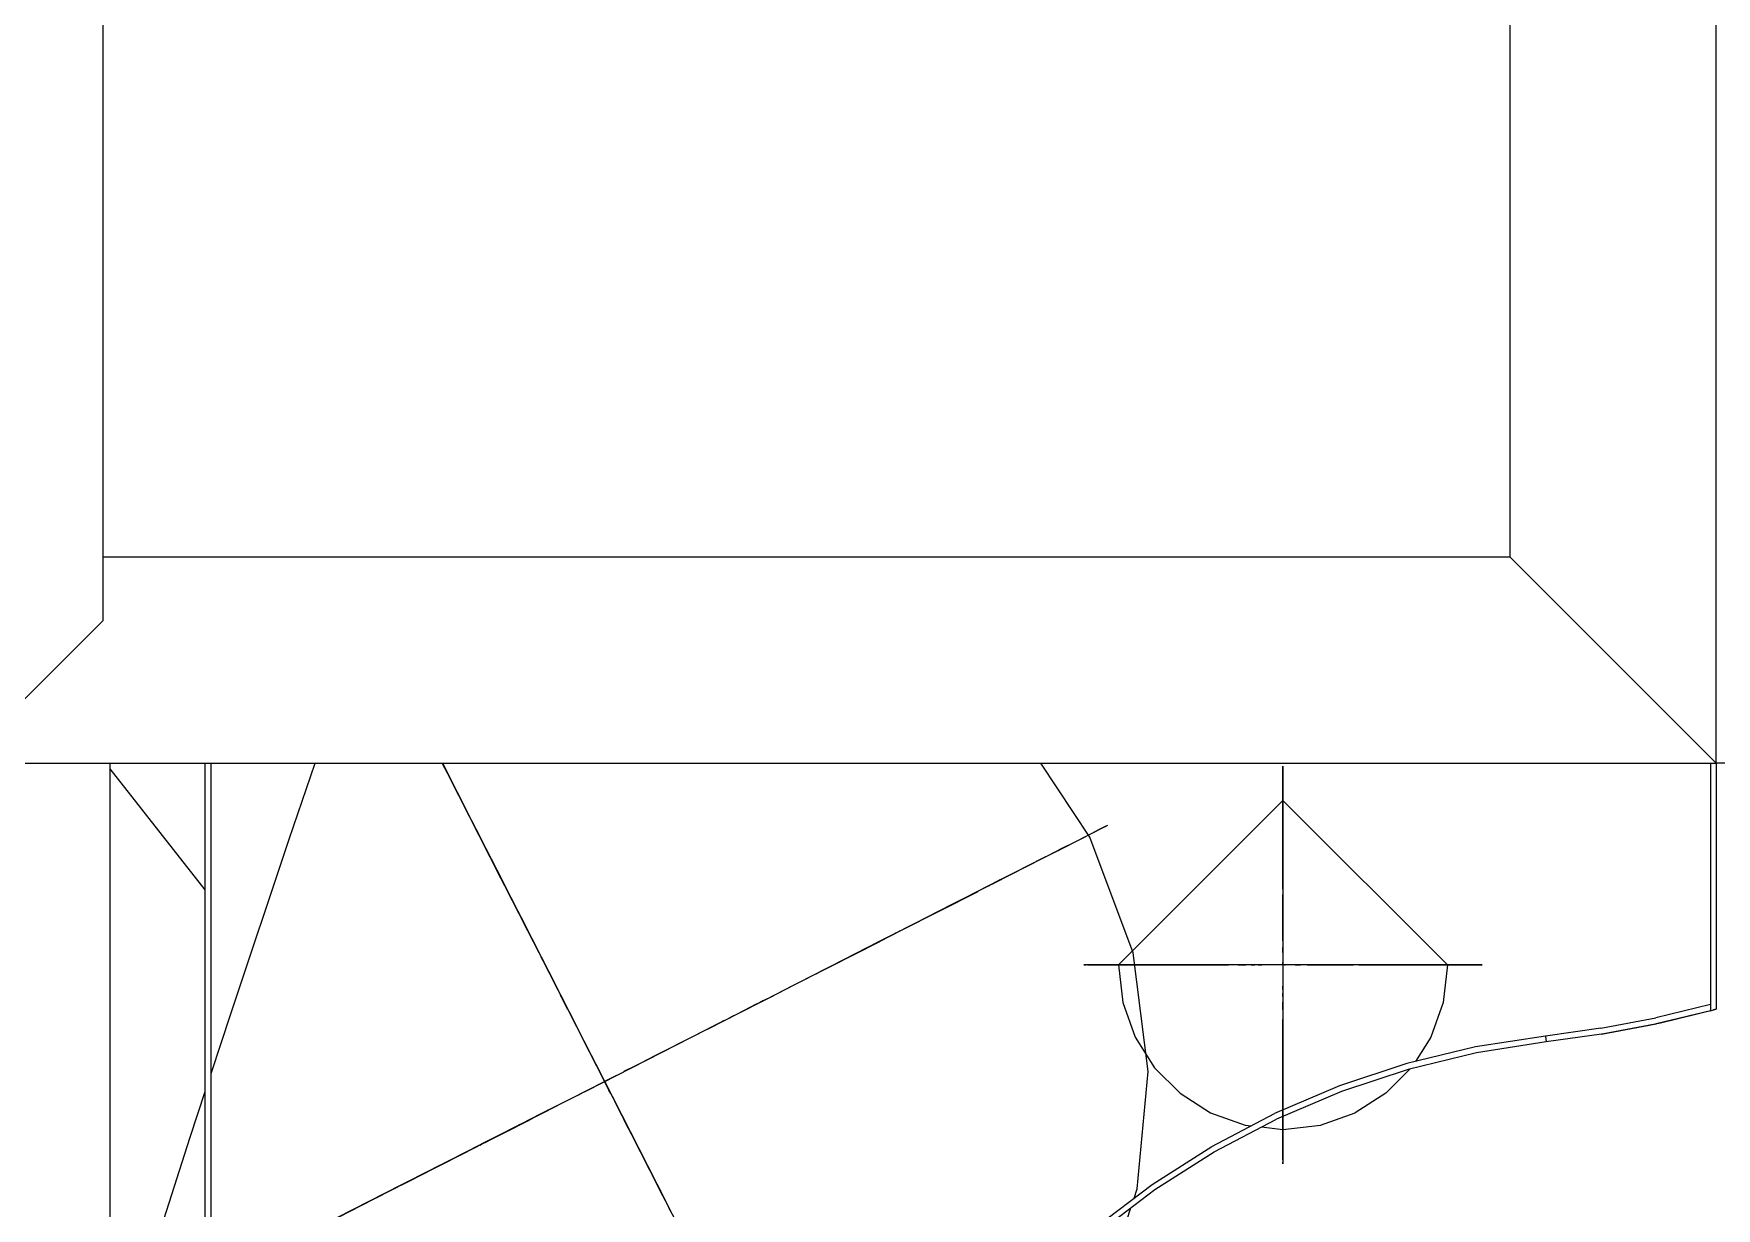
# Model space of a CAD drawing. Header units: inches. Extents: x -578 to 1873, y 397 to 1812.
# Drawn here: x -434.1 to -292.4, y 1351.4 to 1450.4 of the extents above; entities that cross this region are included whole.
import ezdxf

# ---------------------------------------------------------------- set-up
doc = ezdxf.new("R2010")
doc.units = ezdxf.units.IN
doc.header["$MEASUREMENT"] = 0
for name, color, linetype, lineweight in [('A-FLOR', 192, 'Continuous', 13), ('A-ROOF', 132, 'Continuous', 13), ('A-WALL', 113, 'Continuous', 13), ('L-PLNT', 71, 'Continuous', 9)]:
    doc.layers.add(name, color=color, linetype=linetype, lineweight=lineweight)

# ---------------------------------------------------------------- blocks, each defined once
blk = doc.blocks.new('3D Cad File Example_dwg_RPC Shrub - Hydrangea 3_-9_-1394593-_3D_-V47-Level 1')
at = {"layer": 'L-PLNT'}
for p, q in [((2.26, 22.79), (2.26, 24.36)), ((2.26, 24.36), (2.26, 23.77)), ((2.26, 23.77), (2.26, 20.78)), ((2.26, 22.79), (2.26, 20)), ((2.26, 22.17), (2.26, 22.37)), ((2.26, 22.37), (2.26, 21.78)), ((2.26, 21.9), (2.26, 22.17)), ((2.26, 21.9), (2.26, 21.74)), ((2.26, 21.77), (2.26, 21.8)), ((2.26, 21.8), (2.26, 21.62)), ((2.26, 21.78), (2.26, 20.43)), ((2.26, 21.6), (2.26, 21.77)), ((2.26, 21.74), (2.26, 21.39)), ((2.26, 21.62), (2.26, 21.08)), ((2.26, 20.65), (2.26, 21.6)), ((2.26, 21.39), (2.26, 21.17)), ((2.26, 21.17), (2.26, 21.02)), ((2.26, 21.08), (2.26, 18.94)), ((2.26, 21.02), (2.26, 20.75)), ((2.26, 20.78), (2.26, 20.13)), ((2.26, 20.75), (2.26, 20.38)), ((2.26, 20.22), (2.26, 20.65)), ((2.26, 20.38), (2.26, 20.43)), ((2.26, 20.43), (2.26, 19.3)), ((2.26, 20.43), (2.26, 20.26)), ((2.26, 20.02), (2.26, 20.38)), ((2.26, 20.38), (2.26, 19.95)), ((2.26, 20.26), (2.26, 17.88)), ((2.26, 19.75), (2.26, 20.22)), ((2.26, 20.13), (2.26, 19.63)), ((2.26, 20.02), (2.26, 17.76)), ((2.26, 20), (2.26, 19.29)), ((2.26, 19.95), (2.26, 18.49)), ((0, 18.71), (-18.71, 0)), ((0.58, 18.23), (0, 18.71)), ((2.26, 19.25), (2.26, 19.75)), ((2.26, 19.63), (2.26, 19.2)), ((2.26, 19.3), (2.26, 18.99)), ((2.26, 19.29), (2.26, 17.36)), ((2.26, 17.15), (2.26, 19.25)), ((2.26, 19.2), (2.26, 17.37)), ((2.26, 18.99), (2.26, 19.2)), ((2.26, 19.2), (2.26, 19.2)), ((2.26, 19.2), (2.26, 19.05)), ((2.26, 19.05), (2.26, 18.53)), ((2.26, 18.49), (2.26, 18.94)), ((2.26, 18.53), (2.26, 18.29)), ((0.58, 18.23), (1.41, 17.48)), ((1.41, 17.48), (2.78, 16.18)), ((2.26, 18.29), (2.26, 18.15)), ((2.26, 18.15), (2.26, 18.04)), ((2.26, 18.04), (2.26, 17.94)), ((2.26, 17.94), (2.26, 17.83)), ((2.26, 17.76), (2.26, 17.88)), ((2.26, 17.83), (2.26, 17.72)), ((2.26, 17.72), (2.26, 17.6)), ((2.26, 17.6), (2.26, 17.45)), ((2.26, 17.45), (2.26, 17.28)), ((2.26, 17.37), (2.26, 16.96)), ((2.26, 17.36), (2.26, 16.66)), ((2.26, 17.28), (2.26, 17.07)), ((2.26, 17.1), (2.26, 17.22)), ((2.26, 17.22), (2.26, 17.02)), ((2.26, 17), (2.26, 17.15)), ((2.26, 17.1), (2.26, 16.72)), ((2.26, 17.07), (2.26, 16.96)), ((2.26, 17.02), (2.26, 13.16)), ((2.26, 16.77), (2.26, 17)), ((2.26, 16.96), (2.26, 16.62)), ((2.26, 16.96), (2.26, 16.92)), ((2.26, 16.92), (2.26, 16.91)), ((2.26, 16.91), (2.26, 16.91)), ((2.26, 16.91), (2.26, 16.87)), ((2.26, 16.87), (2.26, 16.77)), ((2.26, 16.62), (2.26, 16.77)), ((2.26, 16.77), (2.26, 16.28)), ((2.26, 16.72), (2.26, 14.65)), ((2.26, 16.66), (2.26, 15.87)), ((2.26, 15.99), (2.26, 16.32)), ((2.26, 16.32), (2.26, 14.12)), ((2.26, 16.28), (2.26, 15.82)), ((2.26, 9.85), (2.26, 16.09)), ((2.26, 16.09), (2.26, 15.59)), ((2.26, 14.39), (2.26, 15.99)), ((2.26, 15.87), (2.26, 15.82)), ((2.26, 15.82), (2.26, 15.44)), ((2.26, 15.82), (2.26, 15.37)), ((2.26, 15.59), (2.26, 14.44)), ((2.78, 16.18), (4.93, 14.05)), ((2.26, 15.44), (2.26, 14.39)), ((2.26, 15.37), (2.26, 14.9)), ((2.26, 14.9), (2.26, 14.4)), ((2.26, 14.65), (2.26, 13.16)), ((2.26, 14.07), (2.26, 14.59)), ((2.26, 14.59), (2.26, 14.32)), ((2.26, 11.73), (2.26, 14.44)), ((2.26, 14.4), (2.26, 13.82)), ((2.26, 14.32), (2.26, 13.63)), ((2.26, 14.12), (2.26, 13.77)), ((2.26, 14.07), (2.26, 13.61)), ((2.26, 13.16), (2.26, 13.82)), ((2.26, 13.77), (2.26, 13.43)), ((2.26, 13.63), (2.26, 12.67)), ((2.26, 13.61), (2.26, 11.73)), ((2.26, 12.14), (2.26, 13.43)), ((2.26, 13.16), (2.26, 12.74)), ((4.93, 14.05), (8.12, 10.83)), ((2.26, 12.74), (2.26, 12.42)), ((2.26, 12.67), (2.26, 9.01)), ((2.26, 12.42), (2.26, 12.13)), ((2.26, 11.82), (2.26, 12.14)), ((2.26, 12.13), (2.26, 11.8)), ((2.26, 11.76), (2.26, 11.88)), ((2.26, 11.88), (2.26, 11.82)), ((2.26, 11.8), (2.26, 11.35)), ((2.26, 10.91), (2.26, 11.76)), ((2.26, 11.35), (2.26, 10.73)), ((2.26, 10.65), (2.26, 10.91)), ((2.26, 9.85), (2.26, 10.73)), ((2.26, 10.5), (2.26, 10.65)), ((2.26, 10.17), (2.26, 10.5)), ((2.26, 10.17), (2.26, 9.43)), ((8.12, 10.83), (12.63, 6.24)), ((2.26, 9.43), (2.26, 6.4)), ((2.26, 9.01), (2.26, 8.52)), ((2.26, 8.52), (2.26, 8)), ((2.26, 8), (2.26, 7.47)), ((2.26, 7.47), (2.26, 6.92)), ((2.26, 6.92), (2.26, 6.36)), ((2.26, 6.4), (2.26, 5.27)), ((2.26, 6.36), (2.26, 5.79)), ((2.26, 5.22), (2.26, 5.79)), ((12.63, 6.24), (18.71, 0)), ((2.26, 5.27), (2.26, 4.68)), ((2.26, 5.22), (2.26, -6.29)), ((2.26, 4.68), (2.26, 4.1)), ((2.26, 4.1), (2.26, 3.52)), ((2.26, 3.52), (2.26, 2.95)), ((2.26, 2.95), (2.26, 2.41)), ((2.26, 2.41), (2.26, 1.89)), ((2.26, 1.4), (2.26, 1.89)), ((-20.53, 0), (-22.11, 0)), ((-22.11, 0), (-21.52, 0)), ((-21.52, 0), (-18.52, 0)), ((-20.53, 0), (-17.74, 0)), ((-19.91, 0), (-20.12, 0)), ((-20.12, 0), (-19.52, 0)), ((-19.64, 0), (-19.91, 0)), ((-19.64, 0), (-19.48, 0)), ((-19.52, 0), (-19.55, 0)), ((-19.55, 0), (-19.36, 0)), ((-19.52, 0), (-18.18, 0)), ((-19.34, 0), (-19.52, 0)), ((-19.48, 0), (-19.13, 0)), ((-19.36, 0), (-18.82, 0)), ((-18.39, 0), (-19.34, 0)), ((-19.13, 0), (-18.91, 0)), ((-18.91, 0), (-18.76, 0)), ((-18.82, 0), (-16.68, 0)), ((-18.76, 0), (-18.49, 0)), ((-18.71, 0), (-18.22, -4.29)), ((-18.52, 0), (-17.87, 0)), ((-18.49, 0), (-18.13, 0)), ((-17.97, 0), (-18.39, 0)), ((-18.18, 0), (-18, 0)), ((-18.13, 0), (-17.69, 0)), ((-17.5, 0), (-17.97, 0)), ((-17.87, 0), (-17.37, 0)), ((-17.74, 0), (-17.03, 0)), ((-17.69, 0), (-16.23, 0)), ((-17, 0), (-17.5, 0)), ((-17.37, 0), (-16.95, 0)), ((-17.03, 0), (-15.11, 0)), ((-14.89, 0), (-17, 0)), ((-16.95, 0), (-15.11, 0)), ((-16.23, 0), (-16.68, 0)), ((-15.11, 0), (-14.71, 0)), ((-15.11, 0), (-14.41, 0)), ((-14.74, 0), (-14.89, 0)), ((-14.51, 0), (-14.74, 0)), ((-14.71, 0), (-14.36, 0)), ((-14.36, 0), (-14.51, 0)), ((-14.41, 0), (-13.61, 0)), ((-13.73, 0), (-14.06, 0)), ((-14.06, 0), (-11.86, 0)), ((-12.13, 0), (-13.73, 0)), ((-13.61, 0), (-13.56, 0)), ((-13.56, 0), (-13.18, 0)), ((-13.18, 0), (-12.13, 0)), ((-11.86, 0), (-11.51, 0)), ((-11.51, 0), (-11.18, 0)), ((-9.89, 0), (-11.18, 0)), ((-9.56, 0), (-9.89, 0)), ((-9.51, 0), (-9.63, 0)), ((-9.63, 0), (-9.56, 0)), ((-8.65, 0), (-9.51, 0)), ((-8.39, 0), (-8.65, 0)), ((-8.24, 0), (-8.39, 0)), ((-7.91, 0), (-8.24, 0)), ((-7.91, 0), (-7.18, 0)), ((-7.18, 0), (-4.14, 0)), ((-4.14, 0), (-3.02, 0)), ((-3.02, 0), (-2.43, 0)), ((-2.43, 0), (-1.84, 0)), ((-1.84, 0), (-1.26, 0)), ((-1.26, 0), (-0.7, 0)), ((-0.7, 0), (-0.15, 0)), ((-0.15, 0), (0.37, 0)), ((0.86, 0), (0.37, 0)), ((1.62, 0), (0.85, 0)), ((0.85, 0), (0.86, 0)), ((1.65, 0), (1.61, 0)), ((1.61, 0), (1.62, 0)), ((1.65, 0), (1.72, 0)), ((2.28, 0), (1.72, 0)), ((2.26, 0.64), (2.26, 1.41)), ((2.26, 1.41), (2.26, 1.4)), ((2.26, 0.6), (2.26, 0.65)), ((2.26, 0.65), (2.26, 0.64)), ((2.26, 0.6), (2.26, 0.53)), ((2.26, -0.02), (2.26, 0.53)), ((2.63, 0), (2.28, 0)), ((3.08, 0), (2.63, 0)), ((3.06, 0), (3.08, 0)), ((3.06, 0), (3.12, 0)), ((3.12, 0), (3.87, 0)), ((3.87, 0), (4.31, 0)), ((7, 0), (4.31, 0)), ((7.05, 0), (7, 0)), ((7.1, 0), (7.05, 0)), ((7.17, 0), (7.1, 0)), ((7.14, 0), (7.1, 0)), ((7.1, 0), (7.44, 0)), ((7.17, 0), (7.14, 0)), ((7.44, 0), (7.65, 0)), ((7.65, 0), (7.96, 0)), ((7.96, 0), (8.36, 0)), ((9.23, 0), (8.36, 0)), ((9.65, 0), (9.23, 0)), ((9.99, 0), (9.65, 0)), ((13.47, 0), (9.99, 0)), ((13.41, 0), (12.96, 0)), ((12.96, 0), (13.01, 0)), ((13.24, 0), (13.01, 0)), ((13.34, 0), (13.24, 0)), ((13.56, 0), (13.34, 0)), ((15.87, 0), (13.38, 0)), ((13.38, 0), (13.41, 0)), ((13.47, 0), (13.69, 0)), ((14.8, 0), (13.56, 0)), ((17.37, 0), (13.69, 0)), ((15, 0), (14.8, 0)), ((15.52, 0), (15, 0)), ((15.27, 0), (15.87, 0)), ((15.52, 0), (17.68, 0)), ((16.17, 0), (15.87, 0)), ((16.7, 0), (15.87, 0)), ((16.6, 0), (16.17, 0)), ((16.48, 0), (16.18, 0)), ((16.35, 0), (16.18, 0)), ((16.89, 0), (16.35, 0)), ((16.69, 0), (16.48, 0)), ((17.18, 0), (16.6, 0)), ((17.07, 0), (16.69, 0)), ((17.47, 0), (16.7, 0)), ((18.61, 0), (16.89, 0)), ((17.11, 0), (17.06, 0)), ((17.06, 0), (17.15, 0)), ((19.17, 0), (17.07, 0)), ((17.32, 0), (17.11, 0)), ((17.15, 0), (17.37, 0)), ((17.4, 0), (17.18, 0)), ((17.72, 0), (17.32, 0)), ((17.68, 0), (17.4, 0)), ((19.77, 0), (17.47, 0)), ((20.38, 0), (17.68, 0)), ((18.94, 0), (17.68, 0)), ((18.33, 0), (17.72, 0)), ((18.71, 0), (18.22, -4.29)), ((18.33, 0), (19.18, 0)), ((20.45, 0), (18.61, 0)), ((19.21, 0), (18.94, 0)), ((19.56, 0), (19.17, 0)), ((19.18, 0), (19.47, 0)), ((23.06, 0), (19.21, 0)), ((19.47, 0), (19.64, 0)), ((19.99, 0), (19.56, 0)), ((19.64, 0), (19.85, 0)), ((19.85, 0), (19.77, 0)), ((25.51, 0), (19.99, 0)), ((20.42, 0), (20.38, 0)), ((20.42, 0), (21.1, 0)), ((20.45, 0), (20.99, 0)), ((20.99, 0), (21.17, 0)), ((21.17, 0), (21.1, 0)), ((23.24, 0), (23.06, 0)), ((24.87, 0), (23.24, 0)), ((28.96, 0), (24.87, 0)), ((25.72, 0), (25.51, 0)), ((26.16, 0), (25.72, 0)), ((26.58, 0), (26.16, 0)), ((26.98, 0), (26.58, 0)), ((27.36, 0), (26.98, 0)), ((28.5, 0), (27.36, 0)), ((29.13, 0), (28.5, 0)), ((29.76, 0), (28.96, 0)), ((29.43, 0), (29.13, 0)), ((29.7, 0), (29.4, 0)), ((29.4, 0), (29.61, 0)), ((29.85, 0), (29.43, 0)), ((30.1, 0), (29.61, 0)), ((29.7, 0), (29.85, 0)), ((29.76, 0), (30.31, 0)), ((30.31, 0), (30.1, 0)), ((-18.12, 0), (-18.17, 0)), ((-18.17, 0), (-17.04, 0)), ((-17.77, 0), (-18.12, 0)), ((-18, 0), (-15.62, 0)), ((-17.77, 0), (-15.5, 0)), ((-17.04, 0), (-16.73, 0)), ((-16.73, 0), (-16.94, 0)), ((-16.94, 0), (-16.94, 0)), ((-16.94, 0), (-16.79, 0)), ((-16.79, 0), (-16.28, 0)), ((-16.28, 0), (-16.04, 0)), ((-16.04, 0), (-15.89, 0)), ((-15.89, 0), (-15.78, 0)), ((-15.78, 0), (-15.68, 0)), ((-15.68, 0), (-15.58, 0)), ((-15.5, 0), (-15.62, 0)), ((-15.58, 0), (-15.47, 0)), ((-15.47, 0), (-15.34, 0)), ((-15.34, 0), (-15.2, 0)), ((-15.2, 0), (-15.02, 0)), ((-15.02, 0), (-14.81, 0)), ((-14.85, 0), (-14.96, 0)), ((-14.96, 0), (-14.76, 0)), ((-14.85, 0), (-14.46, 0)), ((-14.81, 0), (-14.71, 0)), ((-14.76, 0), (-10.9, 0)), ((-14.71, 0), (-14.66, 0)), ((-14.66, 0), (-14.66, 0)), ((-14.66, 0), (-14.65, 0)), ((-14.65, 0), (-14.61, 0)), ((-14.61, 0), (-14.51, 0)), ((-14.51, 0), (-14.03, 0)), ((-14.46, 0), (-12.39, 0)), ((-14.03, 0), (-13.57, 0)), ((-7.6, 0), (-13.84, 0)), ((-13.84, 0), (-13.33, 0)), ((-13.57, 0), (-13.12, 0)), ((-13.33, 0), (-12.19, 0)), ((-13.12, 0), (-12.65, 0)), ((-12.65, 0), (-12.14, 0)), ((-12.39, 0), (-10.9, 0)), ((-11.81, 0), (-12.33, 0)), ((-12.33, 0), (-12.06, 0)), ((-9.48, 0), (-12.19, 0)), ((-12.14, 0), (-11.57, 0)), ((-12.06, 0), (-11.37, 0)), ((-11.81, 0), (-11.35, 0)), ((-10.9, 0), (-11.57, 0)), ((-11.37, 0), (-10.41, 0)), ((-11.35, 0), (-9.48, 0)), ((-10.9, 0), (-10.48, 0)), ((-10.48, 0), (-10.16, 0)), ((-10.41, 0), (-6.75, 0)), ((-10.16, 0), (-9.87, 0)), ((-9.87, 0), (-9.54, 0)), ((-9.54, 0), (-9.1, 0)), ((-9.1, 0), (-8.47, 0)), ((-7.6, 0), (-8.47, 0)), ((-6.75, 0), (-6.26, 0)), ((-6.26, 0), (-5.75, 0)), ((-5.75, 0), (-5.21, 0)), ((-5.21, 0), (-4.66, 0)), ((-4.66, 0), (-4.1, 0)), ((-4.1, 0), (-3.53, 0)), ((-2.96, 0), (-3.53, 0)), ((-2.96, 0), (8.55, 0)), ((2.26, -0.37), (2.26, -0.02)), ((2.26, -0.83), (2.26, -0.37)), ((2.26, -0.8), (2.26, -0.83)), ((2.26, -0.8), (2.26, -0.86)), ((2.26, -0.86), (2.26, -1.62)), ((6.94, 0), (6.75, 0)), ((6.75, 0), (6.75, 0)), ((6.75, 0), (7.06, 0)), ((8.36, 0), (6.94, 0)), ((7.06, 0), (7.3, 0)), ((7.3, 0), (7.5, 0)), ((7.5, 0), (7.7, 0)), ((7.7, 0), (7.94, 0)), ((7.94, 0), (8.27, 0)), ((8.27, 0), (8.7, 0)), ((8.55, 0), (8.36, 0)), ((8.7, 0), (9.06, 0)), ((9.36, 0), (9.06, 0)), ((10.18, 0), (9.36, 0)), ((10.48, 0), (10.18, 0)), ((10.84, 0), (10.48, 0)), ((12.5, 0), (10.84, 0)), ((11.78, 0), (11.32, 0)), ((11.32, 0), (11.7, 0)), ((11.7, 0), (12.17, 0)), ((12.08, 0), (11.78, 0)), ((12.77, 0), (12.08, 0)), ((12.71, 0), (12.17, 0)), ((12.94, 0), (12.5, 0)), ((12.71, 0), (15.27, 0)), ((13.16, 0), (12.77, 0)), ((13.36, 0), (12.94, 0)), ((13.75, 0), (13.16, 0)), ((13.36, 0), (13.75, 0)), ((2.26, -1.62), (2.26, -2.05)), ((2.26, -4.74), (2.26, -2.05)), ((-18.22, -4.29), (-16.81, -8.23)), ((2.26, -4.68), (2.26, -4.49)), ((2.26, -4.49), (2.26, -4.49)), ((2.26, -4.49), (2.26, -4.81)), ((2.26, -6.11), (2.26, -4.68)), ((2.26, -4.8), (2.26, -4.74)), ((2.26, -4.84), (2.26, -4.8)), ((2.26, -4.81), (2.26, -5.04)), ((2.26, -4.91), (2.26, -4.84)), ((2.26, -4.89), (2.26, -4.84)), ((2.26, -4.84), (2.26, -5.19)), ((2.26, -4.91), (2.26, -4.89)), ((2.26, -5.04), (2.26, -5.24)), ((2.26, -5.19), (2.26, -5.39)), ((2.26, -5.24), (2.26, -5.45)), ((2.26, -5.39), (2.26, -5.71)), ((2.26, -5.45), (2.26, -5.69)), ((18.22, -4.29), (16.81, -8.23)), ((2.26, -5.69), (2.26, -6.01)), ((2.26, -5.71), (2.26, -6.1)), ((2.26, -6.01), (2.26, -6.45)), ((2.26, -6.98), (2.26, -6.1)), ((2.26, -6.29), (2.26, -6.11)), ((2.26, -6.45), (2.26, -6.8)), ((2.26, -7.11), (2.26, -6.8)), ((2.26, -7.39), (2.26, -6.98)), ((-16.81, -8.23), (-14.6, -11.7)), ((2.26, -7.92), (2.26, -7.11)), ((2.26, -7.73), (2.26, -7.39)), ((2.26, -11.21), (2.26, -7.73)), ((2.26, -8.23), (2.26, -7.92)), ((2.26, -8.58), (2.26, -8.23)), ((14.6, -11.7), (16.81, -8.23)), ((2.26, -10.24), (2.26, -8.58)), ((2.26, -9.52), (2.26, -9.06)), ((2.26, -9.06), (2.26, -9.45)), ((2.26, -9.45), (2.26, -9.91)), ((2.26, -9.83), (2.26, -9.52)), ((2.26, -10.51), (2.26, -9.83)), ((2.26, -10.45), (2.26, -9.91)), ((2.26, -10.68), (2.26, -10.24)), ((2.26, -10.45), (2.26, -13.01)), ((2.26, -10.9), (2.26, -10.51)), ((2.26, -11.1), (2.26, -10.68)), ((2.26, -11.16), (2.26, -10.71)), ((2.26, -10.71), (2.26, -10.75)), ((2.26, -10.98), (2.26, -10.75)), ((2.26, -11.49), (2.26, -10.9)), ((2.26, -11.08), (2.26, -10.98)), ((2.26, -11.3), (2.26, -11.08)), ((2.26, -11.1), (2.26, -11.49)), ((2.26, -13.61), (2.26, -11.12)), ((2.26, -11.12), (2.26, -11.16)), ((2.26, -11.21), (2.26, -11.43)), ((2.26, -12.54), (2.26, -11.3)), ((-14.6, -11.7), (-11.7, -14.6)), ((2.26, -15.12), (2.26, -11.43)), ((2.26, -12.75), (2.26, -12.54)), ((2.26, -13.26), (2.26, -12.75)), ((11.7, -14.6), (14.6, -11.7)), ((2.26, -13.01), (2.26, -13.61)), ((2.26, -13.26), (2.26, -15.42)), ((2.26, -13.92), (2.26, -13.61)), ((2.26, -14.45), (2.26, -13.61)), ((2.26, -14.34), (2.26, -13.92)), ((2.26, -14.23), (2.26, -13.92)), ((2.26, -14.1), (2.26, -13.92)), ((2.26, -14.63), (2.26, -14.1)), ((-11.7, -14.6), (-8.23, -16.81)), ((2.26, -14.44), (2.26, -14.23)), ((2.26, -14.93), (2.26, -14.34)), ((2.26, -14.81), (2.26, -14.44)), ((2.26, -15.21), (2.26, -14.45)), ((2.26, -16.35), (2.26, -14.63)), ((2.26, -14.85), (2.26, -14.8)), ((2.26, -14.8), (2.26, -14.9)), ((2.26, -16.91), (2.26, -14.81)), ((2.26, -15.06), (2.26, -14.85)), ((2.26, -14.9), (2.26, -15.12)), ((2.26, -15.15), (2.26, -14.93)), ((2.26, -15.47), (2.26, -15.06)), ((2.26, -15.42), (2.26, -15.15)), ((2.26, -17.51), (2.26, -15.21)), ((2.26, -18.12), (2.26, -15.42)), ((2.26, -16.69), (2.26, -15.42)), ((2.26, -16.08), (2.26, -15.47)), ((8.23, -16.81), (11.7, -14.6)), ((-8.23, -16.81), (-4.29, -18.22)), ((2.26, -16.08), (2.26, -16.92)), ((2.26, -18.2), (2.26, -16.35)), ((2.26, -16.96), (2.26, -16.69)), ((2.26, -17.3), (2.26, -16.91)), ((2.26, -16.92), (2.26, -17.22)), ((2.26, -20.8), (2.26, -16.96)), ((4.29, -18.22), (8.23, -16.81)), ((-4.29, -18.22), (0, -18.71)), ((0, -18.71), (4.29, -18.22)), ((2.26, -17.22), (2.26, -17.38)), ((2.26, -17.73), (2.26, -17.3)), ((2.26, -17.38), (2.26, -17.6)), ((2.26, -17.6), (2.26, -17.51)), ((2.26, -23.25), (2.26, -17.73)), ((2.26, -18.16), (2.26, -18.12)), ((2.26, -18.16), (2.26, -18.84)), ((2.26, -18.2), (2.26, -18.73)), ((2.26, -18.73), (2.26, -18.91)), ((2.26, -18.91), (2.26, -18.84)), ((2.26, -20.98), (2.26, -20.8)), ((2.26, -22.61), (2.26, -20.98)), ((2.26, -26.71), (2.26, -22.61)), ((2.26, -23.46), (2.26, -23.25)), ((2.26, -23.91), (2.26, -23.46)), ((2.26, -24.32), (2.26, -23.91)), ((2.26, -24.72), (2.26, -24.32)), ((2.26, -25.11), (2.26, -24.72)), ((2.26, -26.24), (2.26, -25.11)), ((2.26, -26.87), (2.26, -26.24)), ((2.26, -27.5), (2.26, -26.71)), ((2.26, -27.18), (2.26, -26.87)), ((2.26, -27.45), (2.26, -27.15)), ((2.26, -27.15), (2.26, -27.36)), ((2.26, -27.6), (2.26, -27.18)), ((2.26, -27.84), (2.26, -27.36)), ((2.26, -27.45), (2.26, -27.6)), ((2.26, -27.5), (2.26, -28.05)), ((2.26, -28.05), (2.26, -27.84))]:
    blk.add_line(p, q, dxfattribs=at)
blk = doc.blocks.new('3D Cad File Example_dwg_RPC Shrub - Prairie Dropseed 5_-0_-1394609-_3D_-V59-Level 1')
at = {"layer": 'L-PLNT'}
for p, q in [((6.69, 39), (11.87, 33.88)), ((11.87, 33.88), (14.73, 31)), ((15.86, 29.86), (19.58, 26.11)), ((0.21, 26.56), (0.21, 12.37)), ((0.21, 19.83), (0.21, 25.96)), ((0.21, 25.75), (0.21, 20.66)), ((19.58, 26.11), (30.45, 15.04)), ((0.21, 25.32), (0.21, 23.73)), ((0.21, 25.26), (0.21, 23.48)), ((0.21, 25.14), (0.21, 23.16)), ((0.21, 23.16), (0.21, 23.73)), ((0.21, 22.65), (0.21, 23.48)), ((0.21, 21.86), (0.21, 22.65)), ((0.21, 22.17), (0.21, 22.18)), ((0.21, 22.18), (0.21, 22.15)), ((0.21, 22.1), (0.21, 22.17)), ((0.21, 22.15), (0.21, 22.07)), ((0.21, 21.98), (0.21, 22.1)), ((0.21, 22.07), (0.21, 21.82)), ((0.21, 21.81), (0.21, 21.98)), ((0.21, 21.13), (0.21, 21.86)), ((0.21, 21.82), (0.21, 21.38)), ((0.21, 20.63), (0.21, 21.81)), ((0.21, 21.38), (0.21, 20.82)), ((0.21, 20.45), (0.21, 21.13)), ((0.21, 20.82), (0.21, 20.23)), ((0.21, 20.66), (0.21, 19.18)), ((0.21, 17.73), (0.21, 20.63)), ((0.21, 19.83), (0.21, 20.45)), ((0.21, 20.23), (0.21, 19.7)), ((0.21, 19.7), (0.21, 19.32)), ((0.21, 18.95), (0.21, 19.65)), ((0.21, 19.65), (0.21, 18.08)), ((0.21, 19.18), (0.21, 19.32)), ((0.21, 19.15), (0.21, 19.3)), ((0.21, 19.3), (0.21, 19.13)), ((0.21, 19.15), (0.21, 18.25)), ((0.21, 19.13), (0.21, 16.8)), ((0.21, 18.91), (0.21, 18.95)), ((0.21, 17.73), (0.21, 18.91)), ((0.21, 18.08), (0.21, 18.25)), ((0.21, 17.55), (0.21, 17.81)), ((0.21, 17.81), (0.21, 17.3)), ((0.21, 17.47), (0.21, 17.73)), ((0.21, 14.05), (0.21, 17.73)), ((0.21, 16.2), (0.21, 17.55)), ((0.21, 17.47), (0.21, 15.37)), ((0.21, 17.3), (0.21, 14.11)), ((0.21, 16.8), (0.21, 16.15)), ((0.21, 16.15), (0.21, 16.2)), ((0.21, 16.15), (0.21, 15.46)), ((0.21, 16.15), (0.21, 12.18)), ((0.21, 15.97), (0.21, 12.88)), ((0.21, 15.97), (0.21, 12.83)), ((0.21, 15.46), (0.21, 15.37)), ((30.45, 15.04), (35.17, 10.2)), ((0.21, 14.11), (0.21, 13.87)), ((0.21, 13.87), (0.21, 14.05)), ((0.21, 12.88), (0.21, 12.3)), ((0.21, 12.83), (0.21, 12.36)), ((0.21, 12.4), (0.21, 12.45)), ((0.21, 12.45), (0.21, 12.27)), ((0.21, 12.4), (0.21, 12.3)), ((0.21, 12.3), (0.21, 12.38)), ((0.21, 12.38), (0.21, 12.31)), ((0.21, 12.37), (0.21, 7.11)), ((0.21, 12.36), (0.21, 12.15)), ((0.21, 11.42), (0.21, 12.31)), ((0.21, 12.3), (0.21, 9.84)), ((0.21, 12.09), (0.21, 12.3)), ((0.21, 12.15), (0.21, 12.3)), ((0.21, 12.27), (0.21, 11.94)), ((0.21, 12.18), (0.21, 11.95)), ((0.21, 12.09), (0.21, 11.83)), ((0.21, 11.95), (0.21, 10.62)), ((0.21, 11.94), (0.21, 11.42)), ((0.21, 11.83), (0.21, 11.53)), ((0.21, 11.53), (0.21, 10.9)), ((0.21, 10.9), (0.21, 10.37)), ((0.21, 10.62), (0.21, 10.21)), ((0.21, 10.37), (0.21, 10.09)), ((0.21, 10.21), (0.21, 9.67)), ((0.21, 10.09), (0.21, 7.92)), ((0.21, 9.84), (0.21, 9.09)), ((0.21, 9.67), (0.21, 9.32)), ((0.21, 9.32), (0.21, 8.8)), ((0.21, 9.09), (0.21, 8.66)), ((0.21, 8.66), (0.21, 8.8)), ((0.21, 8.62), (0.21, 8.75)), ((0.21, 8.75), (0.21, 8.47)), ((0.21, 7.44), (0.21, 8.62)), ((0.21, 8.47), (0.21, 6.13)), ((0.21, 7.92), (0.21, 7.98)), ((0.21, 7.98), (0.21, 7.92)), ((0.21, 6.61), (0.21, 7.92)), ((0.21, 7.92), (0.21, 7.43)), ((0.21, 7.92), (0.21, 7.79)), ((0.21, 7.79), (0.21, 7.46)), ((0.21, 7.46), (0.21, 6.19)), ((0.21, 7.44), (0.21, 7.43)), ((0.21, 3.16), (0.21, 7.11)), ((0.21, 6.61), (0.21, 3.48)), ((0.21, 6.19), (0.21, 5.96)), ((0.21, 5.99), (0.21, 6.13)), ((0.21, 5.96), (0.21, 5.99)), ((0.21, 3.48), (0.21, 0.71)), ((0.21, 3.16), (0.21, 3.11)), ((0.21, 3.11), (0.21, 2.97)), ((0.21, 2.97), (0.21, 2.3)), ((0.21, 2.3), (0.21, -8.92)), ((-10.85, 0.65), (-16.37, 0.65)), ((-12.31, 0.65), (-11.73, 0.65)), ((-11.26, 0.65), (-11.73, 0.65)), ((-9.51, 0.65), (-11.26, 0.65)), ((-9.86, 0.65), (-11.08, 0.65)), ((-11.08, 0.65), (-10.61, 0.65)), ((-10.75, 0.65), (-10.85, 0.65)), ((-10.58, 0.65), (-10.75, 0.65)), ((-10.61, 0.65), (-8.17, 0.65)), ((-10.38, 0.65), (-10.58, 0.65)), ((-10.14, 0.65), (-10.38, 0.65)), ((-9.88, 0.65), (-10.14, 0.65)), ((-9.62, 0.65), (-9.88, 0.65)), ((-9.86, 0.65), (-9.51, 0.65)), ((-9.35, 0.65), (-9.62, 0.65)), ((1.86, 0.65), (-9.35, 0.65)), ((-8.17, 0.65), (-4.78, 0.65)), ((-4.78, 0.65), (-3.75, 0.65)), ((-3.75, 0.65), (-3.28, 0.65)), ((-3.28, 0.65), (-3.03, 0.65)), ((-3.03, 0.65), (-2.57, 0.65)), ((-2.57, 0.65), (-1.8, 0.65)), ((-1.8, 0.65), (-1.63, 0.65)), ((-1.41, 0.65), (-1.63, 0.65)), ((-1.18, 0.65), (-1.41, 0.65)), ((-0.97, 0.65), (-1.18, 0.65)), ((-0.83, 0.65), (-0.97, 0.65)), ((-0.8, 0.65), (-0.92, 0.65)), ((-0.92, 0.65), (-0.6, 0.65)), ((-0.8, 0.65), (-0.83, 0.65)), ((-0.6, 0.65), (0.27, 0.65)), ((0.21, -0.16), (0.21, 0.71)), ((3.05, 0.65), (0.27, 0.65)), ((2.54, 0.65), (1.86, 0.65)), ((2.67, 0.65), (2.54, 0.65)), ((2.72, 0.65), (2.67, 0.65)), ((2.72, 0.65), (6.67, 0.65)), ((6.17, 0.65), (3.05, 0.65)), ((5.75, 0.65), (5.53, 0.65)), ((5.53, 0.65), (5.56, 0.65)), ((5.56, 0.65), (5.69, 0.65)), ((8.04, 0.65), (5.69, 0.65)), ((7.03, 0.65), (5.75, 0.65)), ((6.17, 0.65), (7.48, 0.65)), ((11.94, 0.65), (6.67, 0.65)), ((7.49, 0.65), (6.99, 0.65)), ((7.01, 0.65), (6.99, 0.65)), ((7.01, 0.65), (8.18, 0.65)), ((7.35, 0.65), (7.03, 0.65)), ((7.48, 0.65), (7.35, 0.65)), ((7.48, 0.65), (7.54, 0.65)), ((9.66, 0.65), (7.48, 0.65)), ((7.54, 0.65), (7.49, 0.65)), ((8.32, 0.65), (8.04, 0.65)), ((8.18, 0.65), (8.32, 0.65)), ((8.65, 0.65), (8.22, 0.65)), ((8.22, 0.65), (8.36, 0.65)), ((8.88, 0.65), (8.36, 0.65)), ((9.41, 0.65), (8.65, 0.65)), ((9.23, 0.65), (8.88, 0.65)), ((9.77, 0.65), (9.23, 0.65)), ((11.86, 0.65), (9.41, 0.65)), ((9.93, 0.65), (9.66, 0.65)), ((10.18, 0.65), (9.77, 0.65)), ((10.47, 0.65), (9.93, 0.65)), ((11.51, 0.65), (10.18, 0.65)), ((11.1, 0.65), (10.47, 0.65)), ((11.5, 0.65), (10.99, 0.65)), ((10.99, 0.65), (11.88, 0.65)), ((11.4, 0.65), (11.1, 0.65)), ((11.66, 0.65), (11.4, 0.65)), ((11.83, 0.65), (11.5, 0.65)), ((11.74, 0.65), (11.51, 0.65)), ((11.66, 0.65), (11.86, 0.65)), ((11.92, 0.65), (11.72, 0.65)), ((11.72, 0.65), (11.86, 0.65)), ((15.71, 0.65), (11.74, 0.65)), ((12.01, 0.65), (11.83, 0.65)), ((11.97, 0.65), (11.86, 0.65)), ((12.44, 0.65), (11.86, 0.65)), ((11.86, 0.65), (11.95, 0.65)), ((11.95, 0.65), (11.88, 0.65)), ((12.4, 0.65), (11.92, 0.65)), ((26.12, 0.65), (11.94, 0.65)), ((11.97, 0.65), (12.01, 0.65)), ((15.54, 0.65), (12.4, 0.65)), ((15.54, 0.65), (12.44, 0.65)), ((13.68, 0.65), (13.44, 0.65)), ((13.44, 0.65), (13.61, 0.65)), ((13.61, 0.65), (17.29, 0.65)), ((16.87, 0.65), (13.68, 0.65)), ((17.04, 0.65), (14.93, 0.65)), ((15.02, 0.65), (14.93, 0.65)), ((15.71, 0.65), (15.02, 0.65)), ((16.37, 0.65), (15.71, 0.65)), ((15.71, 0.65), (15.77, 0.65)), ((15.77, 0.65), (17.12, 0.65)), ((18.7, 0.65), (16.37, 0.65)), ((17.38, 0.65), (16.87, 0.65)), ((17.04, 0.65), (17.29, 0.65)), ((17.12, 0.65), (17.38, 0.65)), ((17.29, 0.65), (18.47, 0.65)), ((17.29, 0.65), (20.19, 0.65)), ((19.22, 0.65), (17.64, 0.65)), ((17.64, 0.65), (17.82, 0.65)), ((18.72, 0.65), (17.82, 0.65)), ((18.47, 0.65), (18.52, 0.65)), ((18.52, 0.65), (19.22, 0.65)), ((18.87, 0.65), (18.7, 0.65)), ((18.72, 0.65), (18.87, 0.65)), ((20.23, 0.65), (18.74, 0.65)), ((18.74, 0.65), (18.89, 0.65)), ((19.27, 0.65), (18.89, 0.65)), ((19.79, 0.65), (19.27, 0.65)), ((19.39, 0.65), (20.01, 0.65)), ((19.39, 0.65), (25.52, 0.65)), ((20.38, 0.65), (19.79, 0.65)), ((20.01, 0.65), (20.69, 0.65)), ((20.19, 0.65), (21.37, 0.65)), ((25.31, 0.65), (20.23, 0.65)), ((20.94, 0.65), (20.38, 0.65)), ((20.69, 0.65), (21.43, 0.65)), ((21.39, 0.65), (20.94, 0.65)), ((21.37, 0.65), (21.54, 0.65)), ((21.64, 0.65), (21.39, 0.65)), ((21.43, 0.65), (22.21, 0.65)), ((21.54, 0.65), (21.66, 0.65)), ((21.72, 0.65), (21.64, 0.65)), ((21.66, 0.65), (21.73, 0.65)), ((21.75, 0.65), (21.72, 0.65)), ((21.73, 0.65), (21.75, 0.65)), ((22.21, 0.65), (23.05, 0.65)), ((24.7, 0.65), (22.72, 0.65)), ((22.72, 0.65), (23.3, 0.65)), ((24.82, 0.65), (23.05, 0.65)), ((24.88, 0.65), (23.3, 0.65)), ((30.3, 0.65), (24.7, 0.65)), ((25.52, 0.65), (24.82, 0.65)), ((30.3, 0.65), (24.88, 0.65)), ((29.38, 0.65), (25.31, 0.65)), ((30.3, 0.65), (26.12, 0.65)), ((27.37, 0.65), (27.28, 0.65)), ((27.28, 0.65), (30.3, 0.65)), ((29.07, 0.65), (27.37, 0.65)), ((29.66, 0.65), (29.07, 0.65)), ((29.52, 0.65), (29.38, 0.65)), ((29.38, 0.65), (30.25, 0.65)), ((29.38, 0.65), (29.41, 0.65)), ((30.3, 0.65), (29.41, 0.65)), ((30.3, 0.65), (29.52, 0.65)), ((30.25, 0.65), (29.66, 0.65)), ((0.21, -0.49), (0.21, -0.16)), ((0.21, -0.37), (0.21, -0.49)), ((0.21, -0.37), (0.21, -0.4)), ((0.21, -0.4), (0.21, -0.54)), ((0.21, -0.54), (0.21, -0.74)), ((0.21, -0.74), (0.21, -0.98)), ((0.21, -0.98), (0.21, -1.2)), ((0.21, -1.37), (0.21, -1.2)), ((0.21, -2.13), (0.21, -1.37)), ((0.21, -2.59), (0.21, -2.13)), ((0.21, -2.84), (0.21, -2.59)), ((0.21, -3.31), (0.21, -2.84)), ((0.21, -4.34), (0.21, -3.31)), ((0.21, -7.73), (0.21, -4.34)), ((0.21, -10.18), (0.21, -7.73)), ((0.21, -8.92), (0.21, -9.18)), ((0.21, -9.42), (0.21, -9.07)), ((0.21, -9.07), (0.21, -10.82)), ((0.21, -9.18), (0.21, -9.45)), ((0.21, -9.42), (0.21, -10.65)), ((0.21, -9.45), (0.21, -9.71)), ((0.21, -9.71), (0.21, -9.94)), ((0.21, -9.94), (0.21, -10.15)), ((0.21, -10.15), (0.21, -10.31)), ((0.21, -10.65), (0.21, -10.18)), ((0.21, -10.31), (0.21, -10.42)), ((0.21, -10.42), (0.21, -15.93)), ((0.21, -10.82), (0.21, -11.29)), ((0.21, -11.87), (0.21, -11.29)), ((0.21, -13.68), (0.21, -11.87)), ((0.21, -13.98), (0.21, -13.68)), ((0.21, -14.37), (0.21, -13.98)), ((0.21, -14.37), (0.21, -14.63)), ((0.21, -14.63), (0.21, -15.03)), ((0.21, -15.03), (0.21, -16.43)), ((0.21, -39.55), (0.21, -15.93)), ((0.21, -16.08), (0.21, -16.02)), ((0.21, -16.02), (0.21, -16.04)), ((0.21, -16.04), (0.21, -16.43)), ((0.21, -19.41), (0.21, -16.08)), ((0.21, -19.41), (0.21, -19.34)), ((0.21, -19.34), (0.21, -19.53)), ((0.21, -23.08), (0.21, -19.41)), ((0.21, -19.52), (0.21, -19.41)), ((0.21, -19.53), (0.21, -19.52)), ((0.21, -21.51), (0.21, -19.7)), ((0.21, -19.7), (0.21, -19.76)), ((0.21, -19.76), (0.21, -20.58)), ((0.21, -20.58), (0.21, -20.63)), ((0.21, -20.63), (0.21, -25.36)), ((0.21, -24.55), (0.21, -21.51)), ((0.21, -23.08), (0.21, -23.63)), ((0.21, -24.19), (0.21, -23.63)), ((0.21, -28.86), (0.21, -23.64)), ((0.21, -23.64), (0.21, -25.84)), ((0.21, -24.45), (0.21, -24.19)), ((0.21, -24.67), (0.21, -24.45)), ((0.21, -24.55), (0.21, -24.91)), ((0.21, -24.84), (0.21, -24.67)), ((0.21, -24.91), (0.21, -24.84)), ((0.21, -25.67), (0.21, -25.36)), ((0.21, -25.82), (0.21, -25.67)), ((0.21, -25.82), (0.21, -25.84)), ((0.21, -26.22), (0.21, -26.06)), ((0.21, -26.06), (0.21, -32.54)), ((0.21, -26.41), (0.21, -26.22)), ((0.21, -26.63), (0.21, -26.41)), ((0.21, -26.85), (0.21, -26.63)), ((0.21, -27.05), (0.21, -26.85)), ((-35.2, -28.21), (-29.4, -34)), ((0.21, -27.2), (0.21, -27.05)), ((0.21, -27.29), (0.21, -27.2)), ((0.21, -27.29), (0.21, -34.64)), ((0.21, -31.35), (0.21, -28.86)), ((0.21, -29.35), (0.21, -29.21)), ((0.21, -29.21), (0.21, -32.23)), ((0.21, -29.7), (0.21, -29.35)), ((0.21, -32.3), (0.21, -29.7)), ((0.21, -31.98), (0.21, -31.35)), ((0.21, -31.98), (0.21, -31.67)), ((0.21, -33.37), (0.21, -31.67)), ((0.21, -32.72), (0.21, -31.98)), ((0.21, -35.76), (0.21, -31.98)), ((0.21, -32.71), (0.21, -32.23)), ((0.21, -32.67), (0.21, -32.3)), ((0.21, -32.83), (0.21, -32.48)), ((0.21, -32.48), (0.21, -32.93)), ((0.21, -32.54), (0.21, -34.64)), ((0.21, -32.93), (0.21, -32.67)), ((0.21, -32.89), (0.21, -32.71)), ((0.21, -32.81), (0.21, -32.72)), ((0.21, -32.81), (0.21, -32.83)), ((0.21, -33.24), (0.21, -32.89)), ((0.21, -37.8), (0.21, -33.24)), ((0.21, -36.75), (0.21, -33.37)), ((-28.78, -34.62), (-28.21, -35.2)), ((-28.21, -35.2), (-19.83, -40.52)), ((0.21, -35.64), (0.21, -35.52)), ((0.21, -35.52), (0.21, -35.73)), ((0.21, -37.8), (0.21, -35.64)), ((0.21, -36.79), (0.21, -35.73)), ((0.21, -36.47), (0.21, -35.76)), ((0.21, -36.06), (0.21, -36.01)), ((0.21, -36.01), (0.21, -36.05)), ((0.21, -42.35), (0.21, -36.05)), ((0.21, -36.52), (0.21, -36.06)), ((0.21, -36.75), (0.21, -36.47)), ((0.21, -36.66), (0.21, -36.52)), ((0.21, -36.66), (0.21, -36.75)), ((0.21, -36.75), (0.21, -36.85)), ((0.21, -36.85), (0.21, -36.79)), ((0.21, -40.65), (0.21, -39.55)), ((-19.83, -40.52), (-10.34, -43.92)), ((0.21, -41.56), (0.21, -40.65)), ((0.21, -42.31), (0.21, -41.56)), ((0.21, -42.57), (0.21, -42.18)), ((0.21, -42.18), (0.21, -42.32)), ((0.21, -44.28), (0.21, -42.31)), ((0.21, -42.32), (0.21, -42.35)), ((-10.34, -43.92), (0, -45.11)), ((0.21, -42.95), (0.21, -42.57)), ((0.21, -43.35), (0.21, -42.95)), ((0.21, -45.33), (0.21, -43.35)), ((0, -45.11), (7.42, -44.26)), ((0.21, -46.36), (0.21, -44.28)), ((0.21, -46.03), (0.21, -45.33)), ((0.21, -46.73), (0.21, -46.03)), ((0.21, -46.7), (0.21, -46.36)), ((0.21, -46.7), (0.21, -46.91)), ((0.21, -46.73), (0.21, -46.85)), ((0.21, -46.85), (0.21, -46.91))]:
    blk.add_line(p, q, dxfattribs=at)
blk = doc.blocks.new('3D Cad File Example_dwg_RPC Shrub - Lupin 3_-10_-1394599-_3D_-V97-Level 1')
at = {"layer": 'L-PLNT'}
for p, q in [((0, 16.02), (0, 16.76)), ((0, 16.76), (0, 8.9)), ((0, 7.27), (0, 16.02)), ((0, 14.98), (0, 15.42)), ((0, 15.42), (0, 15.14)), ((0, 15.14), (0, 10.95)), ((0, 14.98), (0, 9.94)), ((0, 14.09), (0, 14.83)), ((0, 14.83), (0, 8.16)), ((0, 13.86), (-13.86, 0)), ((0, 9.19), (0, 14.09)), ((13.86, 0), (0, 13.86)), ((0, 8.14), (0, 10.95)), ((0, 9.87), (0, 10.08)), ((0, 10.08), (0, 8.9)), ((0, 8.16), (0, 9.94)), ((0, 9.52), (0, 9.9)), ((0, 9.9), (0, -10.1)), ((0, 9.87), (0, 9.48)), ((0, 7.12), (0, 9.64)), ((0, 9.59), (0, 9.64)), ((0, 9.59), (0, 9.51)), ((0, 9.52), (0, 9.19)), ((0, 9.51), (0, 9.39)), ((0, 9.48), (0, 6.82)), ((0, 9.39), (0, 9.26)), ((0, 9.26), (0, 9.12)), ((0, 9.19), (0, 8.88)), ((0, 8.9), (0, 9.19)), ((0, 8.34), (0, 9.14)), ((0, 9.14), (0, 7.56)), ((0, 9.12), (0, 9)), ((0, 8.9), (0, 9)), ((0, 8.88), (0, 8.58)), ((0, 8.58), (0, 8.27)), ((0, 7.8), (0, 8.34)), ((0, 6.82), (0, 8.3)), ((0, 8.2), (0, 8.3)), ((0, 8.27), (0, 7.94)), ((0, 8.2), (0, 8.08)), ((0, 7.56), (0, 8.14)), ((0, 8.08), (0, 7.95)), ((0, 7.95), (0, 7.81)), ((0, 7.94), (0, 7.56)), ((0, 7.81), (0, 7.7)), ((0, 7.48), (0, 7.8)), ((0, 7.61), (0, 7.7)), ((0, 7.56), (0, 7.61)), ((0, 7.41), (0, 7.56)), ((0, 7.43), (0, 7.56)), ((0, 7.48), (0, 7.41)), ((0, 7.43), (0, 7.32)), ((0, 6.38), (0, 7.42)), ((0, 7.41), (0, 7.42)), ((0, 6.82), (0, 7.41)), ((0, 7.32), (0, 7.24)), ((0, 7.27), (0, 7.12)), ((0, 7.24), (0, 7.17)), ((0, 7.17), (0, 7.11)), ((0, 7.11), (0, 7.05)), ((0, 7.05), (0, 6.97)), ((0, 6.97), (0, 6.38)), ((0, 6.82), (0, 5.93)), ((0, 3.56), (0, 5.93)), ((0, 5.19), (0, 5.34)), ((0, 4.3), (0, 5.34)), ((0, 5.19), (0, 4.3)), ((0, 4.3), (0, 3.56)), ((0, 4.3), (0, 3.71)), ((0, 3.11), (0, 3.71)), ((0, 2.04), (0, 3.39)), ((0, 3.39), (0, 3.2)), ((0, 3.2), (0, 2.37)), ((0, 2.22), (0, 3.11)), ((0, 2.37), (0, 2.22)), ((0, 2.04), (0, 2.22)), ((0, 2.22), (0, 0.84)), ((0, 1.04), (0, 1.48)), ((0, 1.48), (0, 0.12)), ((-13.86, 0), (-13.49, -3.17)), ((0, 1.04), (0, -1.33)), ((0, 0.84), (0, 0.21)), ((0, 0.12), (0, 0.21)), ((13.86, 0), (13.49, -3.17)), ((-16, 0), (-16.76, 0)), ((-16.76, 0), (-16.61, 0)), ((-8.9, 0), (-16.61, 0)), ((-16.45, 0), (-16.46, 0)), ((-16.46, 0), (-14.6, 0)), ((-16.45, 0), (-14.43, 0)), ((-16, 0), (-13.82, 0)), ((-14.6, 0), (-10.56, 0)), ((-8.01, 0), (-14.43, 0)), ((-10.38, 0), (-13.94, 0)), ((-13.94, 0), (-13.74, 0)), ((-13.74, 0), (-13.82, 0)), ((-13.79, 0), (-13.05, 0)), ((-13.79, 0), (-8.45, 0)), ((-13.05, 0), (-7.12, 0)), ((-8.75, 0), (-11.27, 0)), ((-11.27, 0), (-10.38, 0)), ((-7.86, 0), (-10.56, 0)), ((9.9, 0), (-10.1, 0)), ((-10.1, 0), (-8.33, 0)), ((-7.86, 0), (-9.79, 0)), ((-9.79, 0), (-9.7, 0)), ((-9.7, 0), (-9.54, 0)), ((-9.54, 0), (-9.33, 0)), ((-9.33, 0), (-9.09, 0)), ((-8.9, 0), (-9.19, 0)), ((-9.19, 0), (-8.01, 0)), ((-9.09, 0), (-8.85, 0)), ((-8.85, 0), (-8.63, 0)), ((-8.75, 0), (-8.36, 0)), ((-8.45, 0), (-8.63, 0)), ((-8.33, 0), (-8.36, 0)), ((-8.11, 0), (-8.16, 0)), ((-8.16, 0), (-5.91, 0)), ((-8.02, 0), (-8.11, 0)), ((-7.64, 0), (-8.02, 0)), ((-7.52, 0), (-7.64, 0)), ((-7.52, 0), (-7.41, 0)), ((-7.41, 0), (-4.6, 0)), ((-7.12, 0), (-6.97, 0)), ((-6.97, 0), (-6.11, 0)), ((-5.91, 0), (-6.11, 0)), ((-4.3, 0), (-5.04, 0)), ((-4.6, 0), (-5.04, 0)), ((-2.67, 0), (-4.3, 0)), ((-2.65, 0), (-3.78, 0)), ((-3.78, 0), (-3.74, 0)), ((-3.74, 0), (-3.14, 0)), ((-2.08, 0), (-3.14, 0)), ((-2.67, 0), (-2.37, 0)), ((-1.78, 0), (-2.65, 0)), ((-1.48, 0), (-2.37, 0)), ((-2.08, 0), (-1.78, 0)), ((-1.33, 0), (-1.48, 0)), ((1.04, 0), (-1.33, 0)), ((0, -1.33), (0, -1.48)), ((1.48, 0), (0.12, 0)), ((0.12, 0), (0.21, 0)), ((0.84, 0), (0.21, 0)), ((2.22, 0), (0.84, 0)), ((1.04, 0), (1.48, 0)), ((2.04, 0), (2.22, 0)), ((2.04, 0), (3.39, 0)), ((2.22, 0), (3.11, 0)), ((2.37, 0), (2.22, 0)), ((3.2, 0), (2.37, 0)), ((3.11, 0), (3.71, 0)), ((3.39, 0), (3.2, 0)), ((4.3, 0), (3.56, 0)), ((3.56, 0), (5.93, 0)), ((4.3, 0), (3.71, 0)), ((5.19, 0), (4.3, 0)), ((4.3, 0), (5.34, 0)), ((5.19, 0), (5.34, 0)), ((6.82, 0), (5.93, 0)), ((6.97, 0), (6.38, 0)), ((6.38, 0), (7.42, 0)), ((6.82, 0), (7.41, 0)), ((9.48, 0), (6.82, 0)), ((6.82, 0), (8.3, 0)), ((7.05, 0), (6.97, 0)), ((7.11, 0), (7.05, 0)), ((7.17, 0), (7.11, 0)), ((7.27, 0), (7.12, 0)), ((7.12, 0), (9.64, 0)), ((7.24, 0), (7.17, 0)), ((7.32, 0), (7.24, 0)), ((7.27, 0), (16.02, 0)), ((7.43, 0), (7.32, 0)), ((7.48, 0), (7.41, 0)), ((7.41, 0), (7.56, 0)), ((7.41, 0), (7.42, 0)), ((7.43, 0), (7.56, 0)), ((7.48, 0), (7.8, 0)), ((7.94, 0), (7.56, 0)), ((7.56, 0), (8.14, 0)), ((9.14, 0), (7.56, 0)), ((7.56, 0), (7.61, 0)), ((7.61, 0), (7.7, 0)), ((7.81, 0), (7.7, 0)), ((7.8, 0), (8.34, 0)), ((7.95, 0), (7.81, 0)), ((8.27, 0), (7.94, 0)), ((8.08, 0), (7.95, 0)), ((8.2, 0), (8.08, 0)), ((8.14, 0), (10.95, 0)), ((14.83, 0), (8.16, 0)), ((8.16, 0), (9.94, 0)), ((8.2, 0), (8.3, 0)), ((8.58, 0), (8.27, 0)), ((8.34, 0), (9.14, 0)), ((8.88, 0), (8.58, 0)), ((9.19, 0), (8.88, 0)), ((10.08, 0), (8.9, 0)), ((8.9, 0), (9, 0)), ((16.76, 0), (8.9, 0)), ((8.9, 0), (9.19, 0)), ((9.12, 0), (9, 0)), ((9.26, 0), (9.12, 0)), ((9.52, 0), (9.19, 0)), ((9.19, 0), (14.09, 0)), ((9.39, 0), (9.26, 0)), ((9.51, 0), (9.39, 0)), ((9.87, 0), (9.48, 0)), ((9.59, 0), (9.51, 0)), ((9.52, 0), (9.9, 0)), ((9.59, 0), (9.64, 0)), ((9.87, 0), (10.08, 0)), ((14.98, 0), (9.94, 0)), ((15.14, 0), (10.95, 0)), ((14.09, 0), (14.83, 0)), ((14.98, 0), (15.42, 0)), ((15.42, 0), (15.14, 0)), ((16.02, 0), (16.76, 0)), ((0, -1.48), (0, -2.37)), ((0, -2.08), (0, -1.78)), ((0, -1.78), (0, -2.65)), ((0, -2.08), (0, -3.14)), ((0, -2.67), (0, -2.37)), ((0, -2.65), (0, -3.78)), ((0, -2.67), (0, -4.3)), ((-13.49, -3.17), (-12.45, -6.09)), ((0, -3.74), (0, -3.14)), ((0, -3.78), (0, -3.74)), ((13.49, -3.17), (12.45, -6.09)), ((0, -4.3), (0, -5.04)), ((0, -7.41), (0, -4.6)), ((0, -4.6), (0, -5.04)), ((-12.45, -6.09), (-10.81, -8.66)), ((0, -8.16), (0, -5.91)), ((0, -5.91), (0, -6.11)), ((0, -6.97), (0, -6.11)), ((0, -7.12), (0, -6.97)), ((12.45, -6.09), (11.15, -8.13)), ((0, -13.05), (0, -7.12)), ((0, -7.52), (0, -7.41)), ((0, -7.52), (0, -7.64)), ((0, -7.64), (0, -8.02)), ((0, -7.86), (0, -9.79)), ((0, -7.86), (0, -10.56)), ((0, -9.19), (0, -8.01)), ((0, -8.01), (0, -14.43)), ((0, -8.02), (0, -8.11)), ((0, -8.11), (0, -8.16)), ((0, -10.1), (0, -8.33)), ((0, -8.33), (0, -8.36)), ((0, -8.75), (0, -8.36)), ((0, -13.79), (0, -8.45)), ((0, -8.45), (0, -8.63)), ((-10.81, -8.66), (-8.66, -10.81)), ((0, -8.85), (0, -8.63)), ((0, -8.75), (0, -11.27)), ((0, -9.09), (0, -8.85)), ((0, -8.9), (0, -9.19)), ((0, -8.9), (0, -16.61)), ((0, -9.33), (0, -9.09)), ((0, -9.54), (0, -9.33)), ((0, -9.7), (0, -9.54)), ((0, -9.79), (0, -9.7)), ((10.72, -8.75), (8.66, -10.81)), ((-8.66, -10.81), (-6.09, -12.45)), ((0, -11.27), (0, -10.38)), ((0, -10.38), (0, -13.94)), ((0, -14.6), (0, -10.56)), ((8.66, -10.81), (6.09, -12.45)), ((-6.09, -12.45), (-3.17, -13.49)), ((3.17, -13.49), (6.09, -12.45)), ((-3.17, -13.49), (-2.68, -13.55)), ((-1.8, -13.65), (0, -13.86)), ((0, -13.79), (0, -13.05)), ((0, -13.86), (3.17, -13.49)), ((0, -13.94), (0, -13.74)), ((0, -13.74), (0, -13.82)), ((0, -16), (0, -13.82)), ((0, -16.45), (0, -14.43)), ((0, -16.46), (0, -14.6)), ((0, -16), (0, -16.76)), ((0, -16.45), (0, -16.46)), ((0, -16.76), (0, -16.61))]:
    blk.add_line(p, q, dxfattribs=at)
blk = doc.blocks.new('3D Cad File Example_dwg-2744-Level 1')
at = {"layer": 'A-FLOR'}
for p, q in [((-1149.5, 219.12), (-1190.13, 219.12)), ((-1149.5, 219.12), (-1190.13, 219.12)), ((-1190.13, 198.39), (-1194.84, 197.24)), ((-1194.84, 197.24), (-1199.61, 196.32)), ((-1199.61, 196.32), (-1199.81, 196.29))]:
    blk.add_line(p, q, dxfattribs=at)
at = {"layer": 'A-ROOF'}
blk.add_line((-1317.38, 208.45), (-1325.37, 218.67), dxfattribs=at)
at = {"layer": 'A-WALL', "color": 103, "lineweight": 9}
for p, q in [((-1326, 518.38), (-1326, 231.12)), ((-1207.5, 236.5), (-1207.5, 314.5)), ((-1190.13, 219.12), (-1190.13, 297.12)), ((-1207.5, 236.5), (-1326, 236.5)), ((-1207.5, 236.5), (-1190.13, 219.12)), ((-1207.5, 236.5), (-1190.13, 219.12)), ((-1338, 219.12), (-1326, 231.12)), ((-1338, 219.12), (-1190.13, 219.12)), ((-1325.37, -7.4), (-1325.37, 219.12))]:
    blk.add_line(p, q, dxfattribs=at)
at = {"layer": 'A-WALL'}
for p, q in [((-1317.38, 109.22), (-1317.38, 219.12)), ((-1316.88, 109.72), (-1316.88, 219.12)), ((-1190.62, 219.12), (-1190.62, 198.79)), ((-1190.13, 219.12), (-1190.13, 198.41)), ((-1190.62, 198.79), (-1195.21, 197.68)), ((-1190.62, 198.79), (-1190.62, 198.27)), ((-1190.62, 198.79), (-1190.62, 198.27)), ((-1190.13, 198.41), (-1190.37, 198.34)), ((-1199.85, 196.8), (-1195.21, 197.68)), ((-1199.81, 196.3), (-1195.19, 197.17)), ((-1190.62, 198.27), (-1195.19, 197.17)), ((-1190.62, 198.27), (-1190.37, 198.34)), ((-1204.52, 196.14), (-1210.41, 195.22)), ((-1204.46, 195.65), (-1210.32, 194.73)), ((-1199.85, 196.8), (-1204.52, 196.14)), ((-1204.52, 196.14), (-1204.46, 195.65)), ((-1204.52, 196.14), (-1204.46, 195.65)), ((-1199.81, 196.3), (-1204.46, 195.65)), ((-1210.41, 195.22), (-1216.2, 193.82)), ((-1210.32, 194.73), (-1216.08, 193.33)), ((-1216.2, 193.82), (-1221.86, 191.95)), ((-1216.08, 193.33), (-1221.7, 191.47)), ((-1221.86, 191.95), (-1227.34, 189.61)), ((-1221.7, 191.47), (-1227.16, 189.15)), ((-1232.61, 186.84), (-1227.34, 189.61)), ((-1232.4, 186.39), (-1227.16, 189.15)), ((-1237.64, 183.64), (-1232.61, 186.84)), ((-1237.4, 183.2), (-1232.4, 186.39)), ((-1242.39, 180.04), (-1237.64, 183.64)), ((-1242.12, 179.62), (-1237.4, 183.2))]:
    blk.add_line(p, q, dxfattribs=at)
for name, p, rotation in [('3D Cad File Example_dwg_RPC Shrub - Prairie Dropseed 5_-0_-1394609-_3D_-V59-Level 1', (-1283.07, 192.42), 117), ('3D Cad File Example_dwg_RPC Shrub - Hydrangea 3_-9_-1394593-_3D_-V47-Level 1', (-1293.91, 147.41), 125.9999999999999)]:
    blk.add_blockref(name, p, dxfattribs=dict(rotation=rotation))
blk.add_blockref('3D Cad File Example_dwg_RPC Shrub - Lupin 3_-10_-1394599-_3D_-V97-Level 1', (-1226.62, 202.13))

msp = doc.modelspace()

# ---------------------------------------------------------------- block references
at = {"layer": 'A-WALL', "color": 30, "lineweight": 9}
msp.add_blockref('3D Cad File Example_dwg-2744-Level 1', (897.69, 1169.79), dxfattribs=at)

doc.saveas('drawing.dxf')
